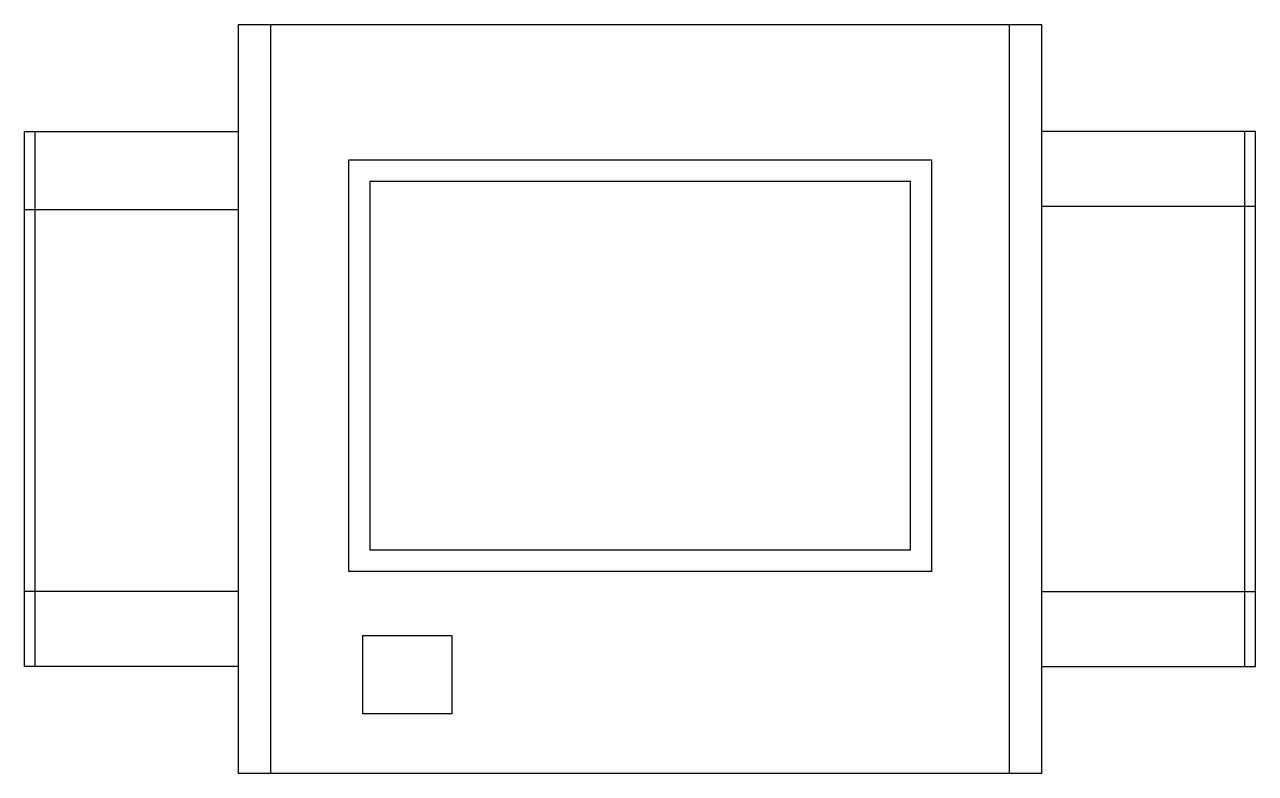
# Model space of a CAD drawing. Extents: x -0.57 to 0.57, y 0 to 0.7.
import ezdxf

# ---------------------------------------------------------------- set-up
doc = ezdxf.new("R2010")
doc.units = 0
doc.header["$LTSCALE"] = 0.75
doc.layers.get('0').update_dxf_attribs({"linetype": 'CONTINUOUS'})

msp = doc.modelspace()

# ---------------------------------------------------------------- linework, layer by layer
at = {"color": 0}
for p, q in [((-0.375, 0.7), (0.375, 0.7)), ((-0.375, 0), (-0.375, 0.7)), ((-0.345, 0), (-0.345, 0.7)), ((0.345, 0.7), (0.345, 0)), ((0.375, 0.7), (0.375, 0)), ((-0.575, 0.6), (-0.375, 0.6)), ((-0.575, 0.1), (-0.575, 0.6)), ((-0.565, 0.1), (-0.565, 0.6)), ((0.575, 0.6), (0.375, 0.6)), ((0.565, 0.1), (0.565, 0.6)), ((0.575, 0.1), (0.575, 0.6)), ((0.575, 0.53), (0.375, 0.53)), ((-0.575, 0.527), (-0.375, 0.527)), ((-0.375, 0.17), (-0.575, 0.17)), ((0.375, 0.17), (0.575, 0.17)), ((-0.375, 0.1), (-0.575, 0.1)), ((0.375, 0.1), (0.575, 0.1)), ((0.375, 0), (-0.375, 0))]:
    msp.add_line(p, q, dxfattribs=at)
for points in [[(-0.2722, 0.1886), (-0.2722, 0.5736), (0.2725, 0.5736), (0.2725, 0.1886)], [(-0.2522, 0.2086), (-0.2522, 0.5536), (0.2525, 0.5536), (0.2525, 0.2086)], [(-0.2589, 0.0558), (-0.2589, 0.1288), (-0.1759, 0.1288), (-0.1759, 0.0558)]]:
    msp.add_lwpolyline(points, close=True, dxfattribs=at)

doc.saveas('drawing.dxf')
